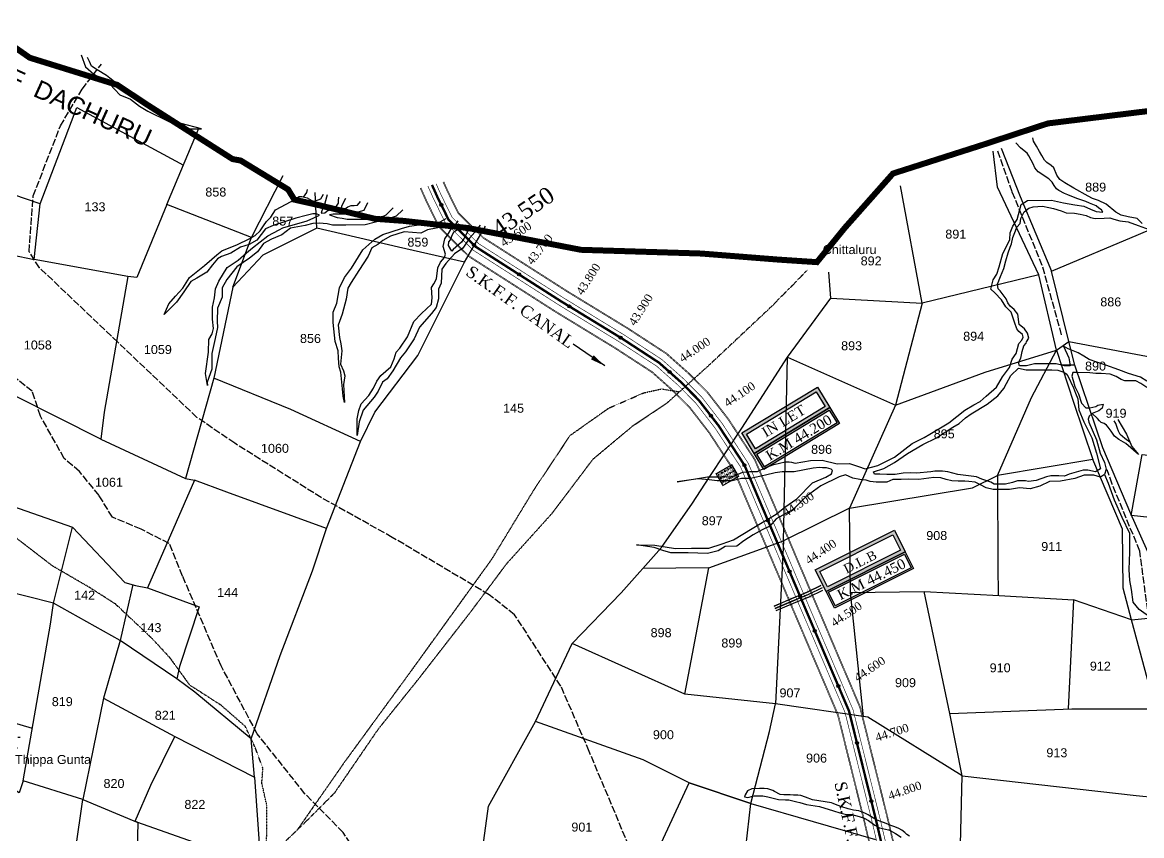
# Model space of a CAD drawing. Header units: inches. Extents: x 339104 to 349025, y 1581789 to 1595836.
# Drawn here: x 343169 to 345036, y 1592672 to 1594029 of the extents above; entities that cross this region are included whole.
import ezdxf

# ---------------------------------------------------------------- set-up
doc = ezdxf.new("R2010")
doc.units = ezdxf.units.IN
doc.header["$MEASUREMENT"] = 0
doc.header["$PDMODE"] = 32
doc.header["$PDSIZE"] = 5
for name, pattern in [('ACAD_ISO02W100', [15, 12, -3]), ('ACAD_ISO03W100', [30, 12, -18]), ('ACAD_ISO07W100', [3, 0, -3]), ('BORDER', [1.75, 0.5, -0.25, 0.5, -0.25, 0, -0.25])]:
    doc.linetypes.add(name, pattern=pattern)
for name, color, linetype in [('bed with', 5, 'Continuous'), ('BLOCK', 7, 'Continuous'), ('C LINE COO', 6, 'Continuous'), ('cahnige', 7, 'Continuous'), ('CARTTRACK', 30, 'ACAD_ISO02W100'), ('laying', 4, 'Continuous'), ('lining', 4, 'Continuous'), ('NALA', 4, 'Continuous'), ('SLB', 11, 'Continuous'), ('SURVEY_BND', 7, 'Continuous'), ('SURVEY_NO', 7, 'Continuous'), ('top of bund', 1, 'Continuous'), ('WATER_BODY', 4, 'Continuous'), ('ZSTU', 7, 'Continuous'), ('ZTEXT', 7, 'Continuous')]:
    doc.layers.add(name, color=color, linetype=linetype)
for name, color, linetype, lineweight in [('FOOTPATH', 150, 'ACAD_ISO07W100', 30), ('ROAD', 1, 'Continuous', 25), ('VILL_BOUNDARY', 6, 'BORDER', 30)]:
    doc.layers.add(name, color=color, linetype=linetype, lineweight=lineweight)
doc.styles.add('5mm', font='times.ttf', dxfattribs={"height": 3})
doc.styles.get("Standard").update_dxf_attribs({"font": 'arial.ttf'})
doc.dimstyles.get("Standard").update_dxf_attribs({"dimtxt": 0.18, "dimasz": 0.18, "dimexe": 0.18, "dimexo": 0.0625, "dimgap": 0.09, "dimtad": 0, "dimtih": 1, "dimtoh": 1, "dimdec": 4, "dimzin": 0, "dimdsep": 46, "dimtxsty": 'Standard', "dimcen": 0.09, "dimadec": 0, "dimazin": 0, "dimtfac": 1, "dimtdec": 4, "dimtofl": 0, "dimtmove": 0, "dimatfit": 3, "dimfxl": 0, "dimtolj": 1, "dimtzin": 0, "dimarcsym": 0})

# ---------------------------------------------------------------- blocks, each defined once
blk = doc.blocks.new('IN')
at = {"layer": 'ZSTU'}
for points in [[(319839.5, 1602417.4), (319839.6, 1602417.3), (319839.5, 1602417.1), (319839.3, 1602417.3)], [(319846.6, 1602417.4), (319846.8, 1602417.3), (319846.6, 1602417.1), (319846.4, 1602417.3)], [(319853.9, 1602417.4), (319854.1, 1602417.3), (319853.9, 1602417.1), (319853.7, 1602417.3)], [(319839.5, 1602411.6), (319839.6, 1602411.5), (319839.5, 1602411.3), (319839.3, 1602411.5)], [(319839.5, 1602405.5), (319839.6, 1602405.4), (319839.5, 1602405.2), (319839.3, 1602405.4)], [(319839.5, 1602399.3), (319839.6, 1602399.1), (319839.5, 1602398.9), (319839.3, 1602399.1)], [(319846.6, 1602411.6), (319846.8, 1602411.5), (319846.6, 1602411.3), (319846.4, 1602411.5)], [(319846.6, 1602405.5), (319846.8, 1602405.4), (319846.6, 1602405.2), (319846.4, 1602405.4)], [(319846.6, 1602399.3), (319846.8, 1602399.1), (319846.6, 1602398.9), (319846.4, 1602399.1)], [(319853.9, 1602411.6), (319854.1, 1602411.5), (319853.9, 1602411.3), (319853.7, 1602411.5)], [(319853.9, 1602405.5), (319854.1, 1602405.4), (319853.9, 1602405.2), (319853.7, 1602405.4)], [(319853.9, 1602399.3), (319854.1, 1602399.1), (319853.9, 1602398.9), (319853.7, 1602399.1)], [(319839.5, 1602393.2), (319839.6, 1602393), (319839.5, 1602392.8), (319839.3, 1602393)], [(319846.6, 1602393.2), (319846.8, 1602393), (319846.6, 1602392.8), (319846.4, 1602393)], [(319853.9, 1602393.2), (319854.1, 1602393), (319853.9, 1602392.8), (319853.7, 1602393)]]:
    blk.add_hatch(color=4, dxfattribs=at).paths.add_polyline_path(points)
at = {"layer": 'ZSTU', "color": 9, "const_width": 2}
blk.add_lwpolyline([(319836.1, 1602418.7), (319858.6, 1602418.7), (319858.6, 1602388.4), (319836.1, 1602388.4)], close=True, dxfattribs=at)
at = {"layer": 'ZSTU', "color": 4, "const_width": 0.5}
for points in [[(319839.5, 1602417.1), (319838.5, 1602416.1)], [(319839.5, 1602417.1), (319840.5, 1602416.1)], [(319839.5, 1602414.2), (319839.5, 1602416.7)], [(319846.6, 1602417.1), (319845.6, 1602416.1)], [(319846.6, 1602417.1), (319847.7, 1602416.1)], [(319846.6, 1602414.2), (319846.6, 1602416.7)], [(319853.9, 1602417.1), (319852.9, 1602416.1)], [(319853.9, 1602417.1), (319855, 1602416.1)], [(319853.9, 1602414.2), (319853.9, 1602416.7)], [(319839.5, 1602411.3), (319838.5, 1602410.3)], [(319839.5, 1602405.2), (319838.5, 1602404.2)], [(319839.5, 1602398.9), (319838.5, 1602397.9)], [(319839.5, 1602411.3), (319840.5, 1602410.3)], [(319839.5, 1602408.4), (319839.5, 1602410.9)], [(319839.5, 1602405.2), (319840.5, 1602404.2)], [(319839.5, 1602402.3), (319839.5, 1602404.9)], [(319839.5, 1602398.9), (319840.5, 1602397.9)], [(319839.5, 1602396.1), (319839.5, 1602398.6)], [(319846.6, 1602411.3), (319845.6, 1602410.3)], [(319846.6, 1602405.2), (319845.6, 1602404.2)], [(319846.6, 1602398.9), (319845.6, 1602397.9)], [(319846.6, 1602411.3), (319847.7, 1602410.3)], [(319846.6, 1602405.2), (319847.7, 1602404.2)], [(319846.6, 1602398.9), (319847.7, 1602397.9)], [(319846.6, 1602408.4), (319846.6, 1602410.9)], [(319846.6, 1602402.3), (319846.6, 1602404.9)], [(319846.6, 1602396.1), (319846.6, 1602398.6)], [(319853.9, 1602411.3), (319852.9, 1602410.3)], [(319853.9, 1602405.2), (319852.9, 1602404.2)], [(319853.9, 1602398.9), (319852.9, 1602397.9)], [(319853.9, 1602411.3), (319855, 1602410.3)], [(319853.9, 1602408.4), (319853.9, 1602410.9)], [(319853.9, 1602405.2), (319855, 1602404.2)], [(319853.9, 1602402.3), (319853.9, 1602404.9)], [(319853.9, 1602398.9), (319855, 1602397.9)], [(319853.9, 1602396.1), (319853.9, 1602398.6)], [(319839.5, 1602392.8), (319838.5, 1602391.9)], [(319839.5, 1602392.8), (319840.5, 1602391.8)], [(319839.5, 1602390), (319839.5, 1602392.5)], [(319846.6, 1602392.8), (319845.6, 1602391.9)], [(319846.6, 1602392.8), (319847.7, 1602391.8)], [(319846.6, 1602390), (319846.6, 1602392.5)], [(319853.9, 1602392.8), (319852.9, 1602391.9)], [(319853.9, 1602392.8), (319855, 1602391.8)], [(319853.9, 1602390), (319853.9, 1602392.5)]]:
    blk.add_lwpolyline(points, dxfattribs=at)
at = {"layer": 'ZSTU', "color": 4}
for points in [[(319838.2, 1602415.2), (319838.2, 1602415.8)], [(319839.5, 1602417.4), (319839.6, 1602417.3), (319839.5, 1602417.1), (319839.3, 1602417.3), (319839.5, 1602417.4)], [(319840, 1602415.2), (319840, 1602415.8)], [(319840.7, 1602415.3), (319840.7, 1602415.9)], [(319845.4, 1602415.2), (319845.4, 1602415.8)], [(319845.8, 1602415.2), (319845.8, 1602415.7)], [(319846.6, 1602417.4), (319846.8, 1602417.3), (319846.6, 1602417.1), (319846.4, 1602417.3), (319846.6, 1602417.4)], [(319847.1, 1602415.2), (319847.1, 1602415.8)], [(319847.8, 1602415.3), (319847.8, 1602415.9)], [(319852.6, 1602415.2), (319852.6, 1602415.8)], [(319853.1, 1602415.2), (319853.1, 1602415.7)], [(319853.9, 1602417.4), (319854.1, 1602417.3), (319853.9, 1602417.1), (319853.7, 1602417.3), (319853.9, 1602417.4)], [(319854.4, 1602415.2), (319854.4, 1602415.8)], [(319855.1, 1602415.3), (319855.1, 1602415.9)], [(319838.2, 1602409.4), (319838.2, 1602410)], [(319838.2, 1602403.3), (319838.2, 1602403.9)], [(319838.2, 1602397), (319838.2, 1602397.6)], [(319838.5, 1602414.2), (319838.5, 1602414.8)], [(319838.5, 1602408.4), (319838.5, 1602409)], [(319838.5, 1602402.3), (319838.5, 1602402.9)], [(319838.5, 1602396.1), (319838.5, 1602396.7)], [(319838.7, 1602409.4), (319838.7, 1602410)], [(319838.7, 1602403.3), (319838.7, 1602403.9)], [(319838.7, 1602397), (319838.7, 1602397.6)], [(319839.5, 1602411.6), (319839.6, 1602411.5), (319839.5, 1602411.3), (319839.3, 1602411.5), (319839.5, 1602411.6)], [(319839.5, 1602405.5), (319839.6, 1602405.4), (319839.5, 1602405.2), (319839.3, 1602405.4), (319839.5, 1602405.5)], [(319839.5, 1602399.3), (319839.6, 1602399.1), (319839.5, 1602398.9), (319839.3, 1602399.1), (319839.5, 1602399.3)], [(319840, 1602409.4), (319840, 1602410)], [(319840, 1602403.3), (319840, 1602403.9)], [(319840, 1602397), (319840, 1602397.6)], [(319840.4, 1602414.3), (319840.4, 1602414.9)], [(319840.4, 1602408.5), (319840.4, 1602409.1)], [(319840.4, 1602402.4), (319840.4, 1602403)], [(319840.4, 1602396.2), (319840.4, 1602396.7)], [(319840.7, 1602409.5), (319840.7, 1602410.1)], [(319840.7, 1602403.4), (319840.7, 1602404)], [(319840.7, 1602397.1), (319840.7, 1602397.7)], [(319845.4, 1602409.4), (319845.4, 1602410)], [(319845.4, 1602403.3), (319845.4, 1602403.9)], [(319845.4, 1602397), (319845.4, 1602397.6)], [(319845.6, 1602414.2), (319845.6, 1602414.8)], [(319845.6, 1602408.4), (319845.6, 1602409)], [(319845.6, 1602402.3), (319845.6, 1602402.9)], [(319845.6, 1602396.1), (319845.6, 1602396.7)], [(319845.8, 1602409.4), (319845.8, 1602410)], [(319845.8, 1602403.3), (319845.8, 1602403.9)], [(319845.8, 1602397), (319845.8, 1602397.6)], [(319846.6, 1602411.6), (319846.8, 1602411.5), (319846.6, 1602411.3), (319846.4, 1602411.5), (319846.6, 1602411.6)], [(319846.6, 1602405.5), (319846.8, 1602405.4), (319846.6, 1602405.2), (319846.4, 1602405.4), (319846.6, 1602405.5)], [(319846.6, 1602399.3), (319846.8, 1602399.1), (319846.6, 1602398.9), (319846.4, 1602399.1), (319846.6, 1602399.3)], [(319847.1, 1602409.4), (319847.1, 1602410)], [(319847.1, 1602403.3), (319847.1, 1602403.9)], [(319847.1, 1602397), (319847.1, 1602397.6)], [(319847.5, 1602414.3), (319847.5, 1602414.9)], [(319847.5, 1602408.5), (319847.5, 1602409.1)], [(319847.5, 1602402.4), (319847.5, 1602403)], [(319847.5, 1602396.2), (319847.5, 1602396.7)], [(319847.8, 1602409.5), (319847.8, 1602410.1)], [(319847.8, 1602403.4), (319847.8, 1602404)], [(319847.8, 1602397.1), (319847.8, 1602397.7)], [(319852.6, 1602409.4), (319852.6, 1602410)], [(319852.6, 1602403.3), (319852.6, 1602403.9)], [(319852.6, 1602397), (319852.6, 1602397.6)], [(319852.9, 1602414.2), (319852.9, 1602414.8)], [(319852.9, 1602408.4), (319852.9, 1602409)], [(319852.9, 1602402.3), (319852.9, 1602402.9)], [(319852.9, 1602396.1), (319852.9, 1602396.7)], [(319853.1, 1602409.4), (319853.1, 1602410)], [(319853.1, 1602403.3), (319853.1, 1602403.9)], [(319853.1, 1602397), (319853.1, 1602397.6)], [(319853.9, 1602411.6), (319854.1, 1602411.5), (319853.9, 1602411.3), (319853.7, 1602411.5), (319853.9, 1602411.6)], [(319853.9, 1602405.5), (319854.1, 1602405.4), (319853.9, 1602405.2), (319853.7, 1602405.4), (319853.9, 1602405.5)], [(319853.9, 1602399.3), (319854.1, 1602399.1), (319853.9, 1602398.9), (319853.7, 1602399.1), (319853.9, 1602399.3)], [(319854.4, 1602409.4), (319854.4, 1602410)], [(319854.4, 1602403.3), (319854.4, 1602403.9)], [(319854.4, 1602397), (319854.4, 1602397.6)], [(319854.8, 1602414.3), (319854.8, 1602414.9)], [(319854.8, 1602408.5), (319854.8, 1602409.1)], [(319854.8, 1602402.4), (319854.8, 1602403)], [(319854.8, 1602396.2), (319854.8, 1602396.7)], [(319855.1, 1602409.5), (319855.1, 1602410.1)], [(319855.1, 1602403.4), (319855.1, 1602404)], [(319855.1, 1602397.1), (319855.1, 1602397.7)], [(319838.2, 1602391), (319838.2, 1602391.6)], [(319838.5, 1602390), (319838.5, 1602390.6)], [(319838.7, 1602390.9), (319838.7, 1602391.5)], [(319839.5, 1602393.2), (319839.6, 1602393), (319839.5, 1602392.8), (319839.3, 1602393), (319839.5, 1602393.2)], [(319840, 1602391), (319840, 1602391.6)], [(319840.4, 1602390.1), (319840.4, 1602390.7)], [(319840.7, 1602391.1), (319840.7, 1602391.7)], [(319845.4, 1602391), (319845.4, 1602391.6)], [(319845.6, 1602390), (319845.6, 1602390.6)], [(319845.8, 1602390.9), (319845.8, 1602391.5)], [(319846.6, 1602393.2), (319846.8, 1602393), (319846.6, 1602392.8), (319846.4, 1602393), (319846.6, 1602393.2)], [(319847.1, 1602391), (319847.1, 1602391.6)], [(319847.5, 1602390.1), (319847.5, 1602390.7)], [(319847.8, 1602391.1), (319847.8, 1602391.7)], [(319852.6, 1602391), (319852.6, 1602391.6)], [(319852.9, 1602390), (319852.9, 1602390.6)], [(319853.1, 1602390.9), (319853.1, 1602391.5)], [(319853.9, 1602393.2), (319854.1, 1602393), (319853.9, 1602392.8), (319853.7, 1602393), (319853.9, 1602393.2)], [(319854.4, 1602391), (319854.4, 1602391.6)], [(319854.8, 1602390.1), (319854.8, 1602390.7)], [(319855.1, 1602391.1), (319855.1, 1602391.7)]]:
    blk.add_lwpolyline(points, dxfattribs=at)
at = {"layer": 'ZSTU', "color": 8, "const_width": 0.5}
for points in [[(319836.1, 1602413.3), (319858.6, 1602413.3)], [(319836.1, 1602412), (319858.6, 1602412)], [(319836.1, 1602407.2), (319858.6, 1602407.2)], [(319836.1, 1602406.1), (319858.6, 1602406.1)], [(319836.1, 1602400.9), (319858.6, 1602400.9)], [(319836.1, 1602399.9), (319858.6, 1602399.9)], [(319836.1, 1602395), (319858.6, 1602395)], [(319836.1, 1602393.8), (319858.6, 1602393.8)]]:
    blk.add_lwpolyline(points, dxfattribs=at)
blk = doc.blocks.new('FGDFGDFG6YURT')
at = {"layer": 'ROAD', "color": 1, "linetype": 'Continuous', "lineweight": 25}
for points in [[(386103.5, 1482907.4, 0), (386134.5, 1482913, 0), (386162.3, 1482917.4, 0), (386187, 1482923.1, 0)], [(386104.2, 1482903.5, 0), (386135.2, 1482909.2, 0), (386163.1, 1482913.6, 0), (386187.9, 1482919.3, 0)], [(386104.3, 1482907.7, 0), (386135.3, 1482913.3, 0), (386163.2, 1482917.7, 0), (386188, 1482923.4, 0)]]:
    blk.add_polyline3d(points, dxfattribs=at)
at = {"layer": 'SLB'}
for points, const_width in [([(386134.6, 1482913.4), (386134.2, 1482913.4), (386130.6, 1482916.6)], 0.3), ([(386134.8, 1482908.7), (386134.5, 1482908.7), (386131.9, 1482904.6)], 0.3), ([(386134.6, 1482913.4), (386148.2, 1482915.4), (386161.8, 1482917.9)], 0.5), ([(386161.9, 1482914.1), (386148.3, 1482911.6), (386134.8, 1482908.7)], 0.5), ([(386162, 1482918.2), (386148.4, 1482915.7), (386134.9, 1482912.9)], 0.5), ([(386161.8, 1482917.9), (386162.2, 1482917.9), (386164.8, 1482922)], 0.3), ([(386161.9, 1482914.1), (386162.2, 1482914), (386165.9, 1482910.9)], 0.3)]:
    blk.add_lwpolyline(points, dxfattribs=dict(at, const_width=const_width))
blk = doc.blocks.new('KKKK')
at = {"layer": 'cahnige', "color": 1, "style": '5mm'}
blk.add_text('S.K.F.F. CANAL', height=20, rotation=19.1758, dxfattribs=at).set_placement((317677.4, 1602113.8))
at = {"layer": 'ZSTU', "color": 1}
blk.add_leader([(317936.6, 1602216.4), (317876.5, 1602194.2)], dimstyle='Standard', override={"dimasz": 25, "dimgap": 0.09, "dimtad": 0}, dxfattribs=at)

msp = doc.modelspace()

# ---------------------------------------------------------------- hatches: boundary and pattern name
at = {"layer": 'C LINE COO'}
h = msp.add_hatch(color=135, dxfattribs=at)
h.set_gradient(color1=(141, 177, 78), color2=(107, 135, 59), one_color=1, tint=0.38)
h.paths.add_polyline_path([(344376.9, 1593342.3), (344493.3, 1593412.9), (344508.2, 1593388.3), (344391.8, 1593317.7)], flags=16)
h.paths.add_polyline_path([(344369, 1593344.2), (344495.2, 1593420.7), (344516.1, 1593386.3), (344389.9, 1593309.8)])
h = msp.add_hatch(color=200, dxfattribs=at)
h.paths.add_polyline_path([(344394, 1593308.8), (344515.1, 1593382.2), (344528.1, 1593360.7), (344407.1, 1593287.3)], flags=16)
h.paths.add_polyline_path([(344389.9, 1593309.8), (344516.1, 1593386.3), (344532.3, 1593359.6), (344406, 1593283.1)])
h = msp.add_hatch(color=135, dxfattribs=at)
h.set_gradient(color1=(141, 177, 78), color2=(107, 135, 59), one_color=1, tint=0.38)
h.paths.add_polyline_path([(344499.4, 1593113.1), (344621.2, 1593174), (344634, 1593148.3), (344512.3, 1593087.3)], flags=16)
h.paths.add_polyline_path([(344491.7, 1593115.6), (344623.7, 1593181.7), (344641.7, 1593145.7), (344509.7, 1593079.7)])
h = msp.add_hatch(color=200, dxfattribs=at)
h.paths.add_polyline_path([(344513.8, 1593078.3), (344640.4, 1593141.6), (344651.6, 1593119.1), (344525, 1593055.8)], flags=16)
h.paths.add_polyline_path([(344509.7, 1593079.7), (344641.7, 1593145.7), (344655.7, 1593117.8), (344523.7, 1593051.8)])
at = {"layer": 'WATER_BODY'}
h = msp.add_hatch(dxfattribs=at)
h.set_pattern_fill('DASH', color=256, scale=141.328361, angle=-0.1777, style=0)
h.set_pattern_definition([(359.82225, (338569.871, 1581897.787), (17.720766, 17.611155), [17.666045, -17.666045])])
h.paths.add_polyline_path([(343134.4, 1592793.1), (343145.5, 1592795.7), (343155.7, 1592810.2), (343165.7, 1592826.6), (343166.8, 1592831.7), (343165, 1592837.1), (343161.2, 1592845.1), (343154, 1592851.6), (343143.3, 1592858.1), (343131.2, 1592858.4), (343119.8, 1592855.5), (343106.4, 1592849.3), (343102.9, 1592840.2), (343099.3, 1592821.4), (343103.3, 1592809.3), (343103.3, 1592803.4), (343109.7, 1592798.8), (343119.7, 1592795.6)])
h.paths.add_polyline_path([(343145.2, 1592770.5), (343467.2, 1592769.5), (343467.4, 1592838.1), (343145.4, 1592839.1)], flags=9)
h.paths.add_polyline_path([(343069.6, 1592809.7), (343170, 1592809.3), (343170.1, 1592863.5), (343069.8, 1592863.8)], flags=9)

# ---------------------------------------------------------------- linework, layer by layer
at = {"layer": 'bed with', "const_width": 1}
for points in [[(344660.7, 1592411.9), (344648.7, 1592430.3), (344585.6, 1592699), (344541.4, 1592877.5), (344459.5, 1593069.5), (344367.3, 1593286.9), (344324.7, 1593351.9), (344292.2, 1593394), (344262.5, 1593424), (344227.1, 1593455.5), (344164.8, 1593496), (344063.6, 1593557.8), (343920.9, 1593649.1), (343874.2, 1593695.5), (343854.7, 1593735.2), (343845.4, 1593756.1)], [(344673.1, 1592418.7), (344661.9, 1592435.9), (344599.3, 1592702.3), (344554.8, 1592881.9), (344472.5, 1593075), (344379.8, 1593293.6), (344336.2, 1593360.1), (344302.8, 1593403.3), (344272.2, 1593434.2), (344235.6, 1593466.7), (344172.4, 1593507.9), (344071.1, 1593569.8), (343929.8, 1593660.1), (343885.8, 1593703.9), (343867.5, 1593741.2), (343859.2, 1593759.7)]]:
    msp.add_lwpolyline(points, dxfattribs=at)
at = {"layer": 'BLOCK', "color": 4}
for p in [(343922.4, 1593657.5), (343997.2, 1593608.7), (344081.6, 1593555.1), (344167, 1593503), (344248.8, 1593445.5), (344317.5, 1593372.8), (344412.7, 1593198), (344448.7, 1593113), (344490.9, 1593013.9), (344530.1, 1592921.9), (344561.2, 1592826.9), (344585.2, 1592729.8)]:
    msp.add_point(p, dxfattribs=at)
at = {"layer": 'C LINE COO', "const_width": 4}
msp.add_lwpolyline([(344667.9, 1592413.8), (344655.3, 1592433.1), (344592.4, 1592700.6), (344548.1, 1592879.7), (344466, 1593072.3), (344373.6, 1593290.2), (344330.5, 1593356), (344297.5, 1593398.6), (344267.3, 1593429.1), (344231.3, 1593461.1), (344168.6, 1593502), (344067.4, 1593563.8), (343925.4, 1593654.6), (343880, 1593699.7), (343861.1, 1593738.2), (343852.3, 1593757.9)], dxfattribs=at)
at = {"layer": 'C LINE COO', "color": 105}
for points in [[(344369, 1593344.2), (344495.2, 1593420.7), (344516.1, 1593386.3), (344389.9, 1593309.8)], [(344376.9, 1593342.3), (344493.3, 1593412.9), (344508.2, 1593388.3), (344391.8, 1593317.7)], [(344491.7, 1593115.6), (344623.7, 1593181.7), (344641.7, 1593145.7), (344509.7, 1593079.7)], [(344499.4, 1593113.1), (344621.2, 1593174), (344634, 1593148.3), (344512.3, 1593087.3)]]:
    msp.add_lwpolyline(points, close=True, dxfattribs=at)
at = {"layer": 'C LINE COO'}
for p in [(343867.9, 1593724.4), (344373.6, 1593290.2), (344466.3, 1593071.6)]:
    msp.add_point(p, dxfattribs=at)
at = {"layer": 'CARTTRACK'}
for points in [[(344180.8, 1592654.9), (344114.7, 1592812.5), (344067.3, 1592921.7), (343990.2, 1593040.8), (343947.6, 1593074.2), (343786.1, 1593169.9), (343667.7, 1593236.1), (343523.2, 1593326.8), (343460.3, 1593370), (343328.3, 1593495.4), (343197.6, 1593619.7), (343180.3, 1593646.5), (343187.1, 1593739.7), (343232.4, 1593856.3), (343268.7, 1593917.6), (343301, 1593959.4)], [(344902.6, 1593507.7), (344870.3, 1593623.5), (344820.1, 1593746.3), (344795.4, 1593816.7)], [(344417.5, 1591694.9), (344366.1, 1591784.9), (344304.1, 1591880.8), (344217.9, 1591999.4), (344131.2, 1592117.3), (344059.3, 1592204.6), (343957.4, 1592326.1), (343874, 1592437.2), (343821.9, 1592514.5), (343758.9, 1592597.1), (343704, 1592677.5), (343640.3, 1592742.2), (343560.8, 1592842), (343500.4, 1592955.5), (343436.4, 1593105), (343414.1, 1593159.7), (343366.9, 1593183.5), (343319.1, 1593203.4), (343296.9, 1593239.9), (343264.4, 1593279.5), (343238.9, 1593301.3), (343199.3, 1593372), (343185.4, 1593413.6), (343154.8, 1593437.9)], [(345352.2, 1591971), (345292.7, 1591992), (345248.7, 1592009.8), (345205.5, 1592047.4), (345172.2, 1592120.4), (345155.4, 1592237.1), (345170.4, 1592383), (345180.4, 1592442), (345175.9, 1592463.7), (345160.6, 1592494.8), (345120.4, 1592575.8), (345109.1, 1592647.9), (345096.6, 1592758.2), (345072.4, 1592886.6), (345056.3, 1592973.8), (345038.3, 1593107.1), (345033.1, 1593146.6), (344987.1, 1593258.8), (344978.7, 1593282.7)]]:
    msp.add_lwpolyline(points, dxfattribs=at)
at = {"layer": 'FOOTPATH', "ltscale": 0.0001}
for points in [[(343573.6, 1592630.8), (343628.1, 1592682.1), (343689.8, 1592743.3), (343763.4, 1592850.8), (343827.7, 1592930.8), (343914.2, 1593042), (343978, 1593127.2), (344052.8, 1593210.1), (344121.1, 1593300.5), (344186.8, 1593355.5), (344244.6, 1593394.2), (344316, 1593458.6), (344419.4, 1593555.7), (344478.8, 1593616)], [(343628.1, 1592682.1), (343706.5, 1592794.8), (343820.8, 1592951.3), (343951.8, 1593132.9), (344022.1, 1593248.6), (344082.9, 1593340.1), (344147.4, 1593385.7), (344206.2, 1593411.2), (344235.6, 1593417.6), (344265.1, 1593412.7)], [(343573.6, 1592630.8), (343576.8, 1592673.8), (343576.9, 1592722), (343568.4, 1592760.1), (343570.4, 1592784.3), (343557.8, 1592818.3), (343541, 1592854.2), (343501.1, 1592889.3), (343448.5, 1592923.1), (343415.3, 1592968.8), (343385.5, 1593001), (343324.5, 1593058.5), (343280.9, 1593086.3), (343218.9, 1593122.4), (343155.3, 1593171.4)]]:
    msp.add_lwpolyline(points, dxfattribs=at)
at = {"layer": 'lining', "const_width": 1}
for points in [[(344650.4, 1592406.3), (344637.8, 1592425.6), (344574.2, 1592696.2), (344530.3, 1592873.7), (344448.8, 1593064.9), (344357, 1593281.4), (344315.2, 1593345.1), (344283.3, 1593386.3), (344254.4, 1593415.5), (344219.9, 1593446.2), (344158.6, 1593486.1), (344057.4, 1593547.9), (343913.6, 1593639.9), (343864.6, 1593688.6), (343844.1, 1593730.2), (343833.9, 1593753.1)], [(344683.4, 1592424.3), (344672.8, 1592440.6), (344610.7, 1592705), (344565.9, 1592885.7), (344483.3, 1593079.6), (344390.2, 1593299.1), (344345.7, 1593366.9), (344311.6, 1593411), (344280.2, 1593442.7), (344242.7, 1593476), (344178.6, 1593517.8), (344077.3, 1593579.7), (343937.1, 1593669.3), (343895.4, 1593710.8), (343878.1, 1593746.1), (343870.7, 1593762.7)]]:
    msp.add_lwpolyline(points, dxfattribs=at)
at = {"layer": 'NALA'}
for points in [[(343266.9, 1593974.7), (343274.1, 1593954.9), (343288.1, 1593942.7), (343302.1, 1593934.6), (343314.7, 1593925.7), (343331.7, 1593908.4), (343349.2, 1593901.2), (343364.3, 1593889.5), (343378.1, 1593881.1), (343411.2, 1593864.6), (343426.5, 1593857.2), (343445.9, 1593851.3), (343467.7, 1593851.5), (343433.8, 1593860.3), (343413.7, 1593871.2), (343399.2, 1593877), (343388.2, 1593883.9), (343373.3, 1593896.4), (343357.5, 1593906.3), (343343.2, 1593911.5), (343334.4, 1593916.8), (343330, 1593921.8), (343322.7, 1593929.6), (343314.8, 1593936), (343309.2, 1593940.5), (343293.5, 1593949.7), (343284.2, 1593955.8), (343281, 1593963.6), (343277.7, 1593970.2)], [(345045, 1593419.8), (345035, 1593426.7), (345026.2, 1593430.8), (345017.5, 1593430.8), (345008.3, 1593430.8), (345002, 1593433.2), (344993.5, 1593438.4), (344983.4, 1593442), (344968.5, 1593443), (344959.5, 1593443.5), (344949.9, 1593444.2), (344929.1, 1593444.7), (344921.3, 1593445), (344919.4, 1593438.6), (344922, 1593431.8), (344924.8, 1593421.7), (344930.7, 1593409.6), (344935.8, 1593394), (344943.1, 1593386), (344949.7, 1593386.2), (344959.6, 1593388), (344963.2, 1593390.4), (344971.7, 1593392), (344970.2, 1593385.6), (344964.5, 1593381.2), (344953.7, 1593376.7), (344948.3, 1593372.3), (344946.8, 1593366.9), (344948, 1593362.2), (344960.6, 1593332.7), (344966.9, 1593310.1), (344974.2, 1593294.5), (344976.8, 1593283.5), (344974.1, 1593274.8), (344967.3, 1593270.1), (344956.2, 1593273.4), (344940.1, 1593273.6), (344924.5, 1593268.2), (344900.7, 1593263.4), (344882.5, 1593262.9), (344866, 1593255.2), (344850.2, 1593250.8), (344832.6, 1593252.7), (344815.4, 1593249.5), (344788.3, 1593249.6), (344776.5, 1593252.4), (344767.3, 1593257.6), (344758.4, 1593261.7), (344747.6, 1593263.3), (344741.2, 1593263.4), (344729.9, 1593263.4), (344719.5, 1593263.9), (344710.1, 1593266.5), (344700.9, 1593269.1), (344689.6, 1593269.6), (344664.6, 1593266.2), (344647.2, 1593266.7), (344634.9, 1593266.5), (344621, 1593266.6), (344610.9, 1593261.9), (344593.2, 1593261.9), (344583.5, 1593263.1), (344576.4, 1593265.5), (344566.1, 1593266.3), (344554.5, 1593268.9), (344542, 1593274.1), (344531.7, 1593270.8), (344501.1, 1593256.1), (344476.6, 1593237.8), (344454.6, 1593216.6), (344426.4, 1593200.6), (344415.7, 1593188.6), (344403.2, 1593182.3), (344387.8, 1593174.1), (344372.7, 1593164.2), (344360.9, 1593155.1), (344341.5, 1593154.6), (344329.5, 1593147.6), (344312, 1593142.7), (344279.9, 1593144.2), (344250.9, 1593144.3), (344237.2, 1593147.9), (344223.1, 1593153.1), (344193.6, 1593157.2), (344224, 1593156.9), (344258.7, 1593151.1), (344285.1, 1593152), (344313.9, 1593152.1), (344336.5, 1593159.1), (344355.2, 1593165.9), (344386.2, 1593184.5), (344426.6, 1593208.6), (344440.8, 1593220.1), (344460.7, 1593234.4), (344487, 1593261.1), (344509.4, 1593270.5), (344518.9, 1593275.9), (344520.3, 1593281.3), (344518.2, 1593283.6), (344510.2, 1593286), (344503.6, 1593286), (344498.6, 1593286.3), (344488, 1593285.4), (344456.4, 1593279.3), (344444.6, 1593279.4), (344436.4, 1593279.4), (344424.6, 1593277.6), (344408.5, 1593273.4), (344383.4, 1593268.3), (344368.7, 1593268.3), (344352.9, 1593264.3), (344341.4, 1593264.4), (344328.2, 1593264.4), (344314.5, 1593265.6), (344296.1, 1593267.4), (344261.2, 1593262.7), (344311.7, 1593270.8), (344334.1, 1593270.8), (344354.1, 1593271.2), (344370.7, 1593278.4), (344382.7, 1593279.8), (344395.2, 1593280), (344410.1, 1593286.8), (344422.3, 1593291.5), (344441.7, 1593296.1), (344448.1, 1593295.6), (344451.8, 1593295.4), (344458.2, 1593293.7), (344483.6, 1593298.2), (344503.4, 1593298.8), (344528.1, 1593292.8), (344548.9, 1593293.2), (344564, 1593288.2), (344575, 1593284.2), (344596.1, 1593289.8), (344623.9, 1593303.9), (344653.2, 1593326.4), (344673.1, 1593336.2), (344682.5, 1593342.3), (344714.3, 1593360.9), (344727.8, 1593371.5), (344741.3, 1593382.1), (344756.4, 1593390.7), (344767, 1593396.6), (344776.5, 1593405.7), (344793.8, 1593420.7), (344804.2, 1593437.6), (344815.4, 1593453.3), (344820.1, 1593467.2), (344827, 1593476.5), (344831.5, 1593493.4), (344836.5, 1593498.6), (344838.4, 1593504), (344837.3, 1593508.5), (344831.1, 1593513.4), (344828.1, 1593517.7), (344824.1, 1593528.8), (344818.3, 1593545.8), (344809.8, 1593554.7), (344802.3, 1593566), (344791, 1593578.1), (344784.7, 1593584.2), (344788.7, 1593599.5), (344794.4, 1593608.9), (344798.4, 1593621.4), (344804.7, 1593643.6), (344811.5, 1593656.5), (344816.1, 1593666.9), (344816.6, 1593678), (344821.1, 1593689), (344828.4, 1593700.4), (344835.4, 1593725.1), (344845.5, 1593731.7), (344885.8, 1593732.3), (344896, 1593730.4), (344905.6, 1593728), (344924.5, 1593724.9), (344939.6, 1593722.2), (344950.9, 1593717.2), (344960.5, 1593713.7), (344971.1, 1593712.2), (344969, 1593716.5), (344964.8, 1593719.3), (344960.1, 1593723.1), (344949, 1593727.6), (344943.1, 1593730.2), (344929.5, 1593734.7), (344922.2, 1593737.4), (344913, 1593741.1), (344907.6, 1593743.5), (344897.9, 1593748.7), (344894.2, 1593751.6), (344890.2, 1593757), (344886.6, 1593762.4), (344881.2, 1593767.9), (344863.3, 1593779.6), (344858.2, 1593786.5), (344854.9, 1593793.3), (344851.9, 1593799.2), (344848.1, 1593806.5), (344845.1, 1593810.8), (344840.3, 1593814.5), (344834, 1593819.5), (344826.3, 1593828.2)], [(345036.9, 1593693.3), (345028.4, 1593702.1), (345013.6, 1593704.9), (345002.1, 1593707.6), (344993, 1593712.5), (344976.7, 1593725.8), (344964.1, 1593731.9), (344954.1, 1593735.3), (344947.1, 1593739.2), (344922.9, 1593752.2), (344908.1, 1593761.6), (344899.9, 1593766.8), (344894.8, 1593774), (344889.4, 1593786.5), (344884.9, 1593790.1), (344877.9, 1593795.3), (344874, 1593798.9), (344869.8, 1593806.8), (344865.9, 1593813.7), (344860.8, 1593822.8), (344855.9, 1593831), (344854.5, 1593836.7)], [(343803.6, 1593716.4), (343792.7, 1593705.9), (343775.3, 1593700.3), (343741, 1593691.1), (343708.6, 1593690.9), (343686.5, 1593691), (343677.6, 1593693.1), (343664, 1593694), (343653.8, 1593693.7), (343640.7, 1593690.3), (343616.5, 1593685.8), (343602, 1593674.6), (343584.6, 1593667.2), (343571.2, 1593660), (343561, 1593646.1), (343547.9, 1593635.8), (343526.7, 1593621), (343510, 1593600), (343502.5, 1593586.1), (343502.4, 1593570.6), (343494.6, 1593552.5), (343494, 1593530.5), (343494.3, 1593520.1), (343490.7, 1593501.9), (343485, 1593476.4), (343484.9, 1593450.5), (343477.4, 1593428.9), (343477.6, 1593423), (343474.5, 1593443.3), (343479.4, 1593478.6), (343480.3, 1593499.7), (343485.4, 1593509.6), (343488.1, 1593518.1), (343486, 1593534), (343486.1, 1593553.8), (343489.6, 1593569.5), (343491.2, 1593584.5), (343496.6, 1593597.3), (343510.9, 1593620.1), (343529.1, 1593632.6), (343542.8, 1593644.3), (343553, 1593652.8), (343578.2, 1593672.9), (343597.5, 1593682.9), (343603.4, 1593686.1), (343643.9, 1593697.8), (343655.4, 1593702.9), (343664.8, 1593707.4), (343659.7, 1593709.5), (343653.8, 1593709.6), (343642.6, 1593706.9), (343625.4, 1593702.2), (343587.2, 1593690.3), (343574.6, 1593684.4), (343560, 1593665.6), (343547.6, 1593658.5), (343532.7, 1593654.2), (343516.8, 1593643.9), (343501.1, 1593638.3), (343494.6, 1593634.3), (343486.3, 1593624.5), (343476.9, 1593612.1), (343460, 1593602.3), (343450.3, 1593596.5), (343438.5, 1593579.4), (343426.2, 1593562.1), (343411.1, 1593547.4), (343405.5, 1593541.6), (343413.6, 1593559.7), (343424.3, 1593572.2), (343436.9, 1593585.8), (343448, 1593603.4), (343461.9, 1593614.6), (343472.9, 1593623.6), (343485.2, 1593634), (343493.5, 1593641.5), (343501.6, 1593647.9), (343527.6, 1593658.6), (343547.2, 1593667.7), (343557.3, 1593673.5), (343565.7, 1593681.2), (343571.3, 1593689.5), (343576.4, 1593697), (343583.4, 1593704.1), (343591.4, 1593716.1), (343617.2, 1593730), (343630.9, 1593738.3), (343635.4, 1593738.3), (343644.2, 1593736.4), (343652, 1593731.8), (343656.5, 1593730.7), (343666.7, 1593734.4), (343671.1, 1593742.6)], [(343638, 1593737.7), (343643.7, 1593745.2), (343644.4, 1593750.5)], [(343677.7, 1593741.3), (343673.6, 1593727.2), (343668.8, 1593714.9), (343667.7, 1593710.9), (343673.3, 1593711.4), (343677.1, 1593714.1), (343677.1, 1593714.1), (343684.3, 1593718.1), (343692.9, 1593722.3), (343696.1, 1593727.4), (343696.4, 1593731.1), (343696.8, 1593737.5)], [(343708, 1593735.3), (343701.7, 1593723.4), (343700.9, 1593719.6), (343708.1, 1593718.3), (343708.1, 1593718.3), (343711.9, 1593721.2), (343717.7, 1593723.3), (343722.3, 1593723.6), (343727.9, 1593724.1), (343732.9, 1593730.4)], [(343744.5, 1593728.1), (343738.6, 1593715.2), (343724.9, 1593711.5), (343720.6, 1593711), (343713.7, 1593709.7), (343709.4, 1593709.2), (343687.5, 1593709), (343681.6, 1593707.9), (343681.6, 1593707.9), (343693.9, 1593703.6), (343702.2, 1593702.5), (343711, 1593700.6), (343718.5, 1593700.6), (343730.8, 1593700.6), (343735.3, 1593700.5), (343748.2, 1593700.5), (343772.8, 1593706.3), (343776, 1593708.2), (343787.7, 1593719.6)], [(345045, 1593430.4), (345034.2, 1593437.1), (345014.3, 1593443.3), (344998, 1593449.6), (344976.5, 1593457.1), (344961.3, 1593462.2), (344948.4, 1593466.8), (344939.9, 1593472), (344930.4, 1593477.7), (344913.3, 1593484.4), (344905.5, 1593488.7), (344914.4, 1593469.2), (344917.1, 1593456.2), (344906.7, 1593456.2), (344893.7, 1593459.3), (344882.2, 1593459.4), (344871.1, 1593459.4), (344857.6, 1593459.4), (344844.2, 1593456), (344832.3, 1593456.1), (344830.8, 1593461.8), (344834.3, 1593468.7), (344836.6, 1593480.2), (344839.7, 1593489.4), (344843.2, 1593493.6), (344844.3, 1593496.2), (344847.8, 1593502.4), (344845.5, 1593510.4), (344840.6, 1593517.7), (344831.9, 1593524.8), (344829.3, 1593542.3), (344823.5, 1593550.2), (344816.9, 1593555.4), (344812.7, 1593561.4), (344810.3, 1593567.8), (344805.2, 1593574.7), (344800.3, 1593581.4), (344797, 1593584.7), (344795.8, 1593592.3), (344800.7, 1593605), (344806.2, 1593618.5), (344809.6, 1593631.1), (344813.3, 1593644.4), (344816.6, 1593653.8), (344819.1, 1593659.5), (344821.5, 1593670.1), (344825.8, 1593681), (344827.9, 1593687.3), (344833.4, 1593693.6), (344834.4, 1593701.9), (344840.4, 1593713.1), (344847.7, 1593719.1), (344855, 1593721.2), (344870.7, 1593722.7), (344881.3, 1593720.2), (344888.9, 1593718.4), (344901.6, 1593714.4), (344910, 1593711.3), (344923.9, 1593710.7), (344933.3, 1593708.9), (344943.3, 1593706.7), (344950.8, 1593703.7), (344958.7, 1593701.8), (344973.5, 1593702.4), (344982.9, 1593703), (344989.6, 1593700.8), (344999.5, 1593697.8), (345013.7, 1593696.2), (345030.4, 1593690.4), (345048.5, 1593683.7)], [(343891.1, 1593691.2), (343876.4, 1593688.8), (343859, 1593685.9), (343844.8, 1593682.8), (343833.7, 1593677.6), (343806, 1593679.8), (343783.3, 1593672.2), (343770.4, 1593665.3), (343761.7, 1593658.3), (343751.8, 1593653.1), (343745.7, 1593639.2), (343730.2, 1593615), (343717.4, 1593595), (343712, 1593585.8), (343708.9, 1593567), (343702.4, 1593542.4), (343695.9, 1593523.7), (343698, 1593503.5), (343700.5, 1593492.6), (343702.1, 1593480.9), (343699.9, 1593458.9), (343704.7, 1593447.5), (343706.9, 1593439.3), (343704.6, 1593425), (343706.6, 1593395), (343703.9, 1593405.5), (343702.8, 1593417.9), (343700.3, 1593445.3), (343697.6, 1593454.4), (343696.2, 1593468.8), (343695.8, 1593481), (343690.9, 1593496.6), (343687.6, 1593528.5), (343687.5, 1593545.8), (343693.8, 1593560.8), (343697.8, 1593585.9), (343706.6, 1593603.2), (343717.8, 1593619.1), (343737.1, 1593649.4), (343757.1, 1593667.1), (343770.1, 1593675.3), (343801.5, 1593685.2), (343814.8, 1593689), (343866.2, 1593696.5), (343875.9, 1593702.1)], [(343932.9, 1593690.9), (343923.9, 1593679.3), (343915.1, 1593668.9), (343903.5, 1593652.5), (343889.6, 1593643.1), (343875.2, 1593627), (343869, 1593617.4), (343867.6, 1593593.8), (343863.1, 1593584.2), (343863.1, 1593568), (343859.2, 1593553.5), (343851.7, 1593543.5), (343831.7, 1593520.3), (343822.5, 1593500.9), (343808.3, 1593479.2), (343799.9, 1593469.6), (343786.8, 1593447.7), (343777.8, 1593434.1), (343769.9, 1593428.6), (343762.3, 1593413.5), (343756.1, 1593403.9), (343737.7, 1593382.1), (343730.7, 1593362.8), (343727.6, 1593339.6), (343727.3, 1593367.6), (343730.2, 1593381.7), (343734.1, 1593392.9), (343746.8, 1593406.7), (343754.9, 1593418.6), (343760.2, 1593430.3), (343767.1, 1593439.9), (343783.5, 1593454.6), (343789.1, 1593467.8), (343792.8, 1593478.6), (343798.5, 1593485.6), (343811.6, 1593504.2), (343822.2, 1593529.8), (343835, 1593543.1), (343851.6, 1593558.9), (343852.4, 1593569.4), (343851.7, 1593586.8), (343855.3, 1593593), (343859.8, 1593601.2), (343862, 1593619.8), (343866.4, 1593628.9), (343872.9, 1593636.7), (343874.8, 1593642.2), (343870.8, 1593655.3), (343874, 1593667.9), (343879.6, 1593676.7), (343883.8, 1593683.5), (343886.4, 1593686.3), (343889.6, 1593689.1), (343896.2, 1593698.1)], [(344996.3, 1593366.6), (345010.7, 1593341.8), (345019.5, 1593321.4), (345030.6, 1593308.1), (345010, 1593326.5), (344998.2, 1593333), (344990.9, 1593338.6), (344985, 1593346.9), (344980.3, 1593353.7), (344977.4, 1593357.3), (344973.8, 1593359.6), (344968.8, 1593361.4), (344965.6, 1593364.4), (344962.3, 1593367.9), (344953.7, 1593376.7)], [(345016.3, 1593328.6), (345008, 1593334.7), (345000.3, 1593341.6), (344997.4, 1593346.9), (344995.6, 1593351.3), (344993.3, 1593359.6), (344990.4, 1593364)], [(345056.8, 1593031.6), (345031.9, 1593049.5), (345021.7, 1593061.7), (345019.4, 1593082.7), (345016.5, 1593097.8), (345015.1, 1593116.5), (345016.6, 1593145.2), (345016.2, 1593176.3), (345003.4, 1593203.2), (344990.6, 1593232), (344980.7, 1593259.8), (344974.9, 1593274.4)], [(344648.7, 1592671.3), (344644.5, 1592674), (344641.1, 1592677.5), (344636, 1592681.6), (344630.9, 1592684.4), (344624.5, 1592686.9), (344617.8, 1592689.2), (344612.5, 1592691.4), (344605.5, 1592694), (344599.3, 1592696.4), (344594, 1592698.5), (344589, 1592701.5), (344584.6, 1592704.4), (344579.9, 1592707.2), (344574.2, 1592709.9), (344569.8, 1592711.6), (344564.3, 1592713.4), (344555.3, 1592714.9), (344546.8, 1592717.2), (344535.9, 1592720.4), (344528.1, 1592723.1), (344521.6, 1592725.9), (344518.7, 1592727), (344486.8, 1592731.8), (344475.3, 1592736.3), (344467.7, 1592739.1), (344462.6, 1592739.7), (344455.5, 1592739.9), (344449.8, 1592740.1), (344439.4, 1592740.1), (344433, 1592741), (344423.7, 1592745.6), (344420.7, 1592747.4), (344412.7, 1592750.2), (344406.2, 1592751), (344398.7, 1592750.8), (344386, 1592750.5), (344378.7, 1592746.8), (344374.5, 1592740.5), (344373.4, 1592736.9), (344378.9, 1592736), (344387.6, 1592737.8), (344389.9, 1592738.8), (344398.7, 1592738.8), (344404.2, 1592738.8), (344412.8, 1592736.8), (344430.2, 1592732.7), (344441.8, 1592732.1), (344447.7, 1592732.1), (344461.1, 1592728.7), (344465.9, 1592727.3), (344477.2, 1592723.9), (344498.9, 1592720.9), (344522, 1592713.4), (344532.8, 1592710), (344543.9, 1592707.7), (344552.6, 1592707.7), (344564.8, 1592703.9), (344573.1, 1592701.1), (344580.3, 1592697.3), (344591.3, 1592689.9), (344598.9, 1592685.1), (344613.9, 1592681.7), (344616.4, 1592681), (344625.7, 1592676), (344634.7, 1592669.8)]]:
    msp.add_lwpolyline(points, dxfattribs=at)
for points in [[(343912.2, 1593680.7), (343906, 1593668.8), (343901.8, 1593662.3), (343887.6, 1593650.3), (343885.4, 1593647.6), (343879.8, 1593656.6), (343880.6, 1593662.9), (343883.3, 1593666.2), (343885.2, 1593672.4), (343888.9, 1593679.5), (343897.5, 1593685.4), (343903.4, 1593686.1), (343908.9, 1593684.1)], [(344784.7, 1593262), (344769.3, 1593267.1), (344760.9, 1593270.6), (344729.4, 1593274.5), (344712.9, 1593279.2), (344703.7, 1593280.5), (344691.1, 1593280.5), (344684.5, 1593279.3), (344660.5, 1593277.1), (344650.7, 1593277.4), (344638.2, 1593276.8), (344625, 1593275), (344611.3, 1593275), (344599.3, 1593275.1), (344590.3, 1593275.1), (344588.7, 1593279), (344605.8, 1593285), (344624, 1593294.6), (344645.5, 1593309.8), (344671.3, 1593324.9), (344694.1, 1593335.8), (344721.3, 1593353.5), (344731.7, 1593360), (344742.4, 1593369.3), (344752, 1593376.2), (344778.6, 1593392), (344796, 1593406), (344806.4, 1593418.4), (344810.9, 1593426.3), (344817.7, 1593439.9), (344830.8, 1593452.3), (344843.5, 1593449.2), (344861.8, 1593449.2), (344875.7, 1593449.1), (344886.1, 1593449.1), (344896.1, 1593448.7), (344904.7, 1593446.2), (344907.9, 1593444.6), (344910.1, 1593442.5), (344913, 1593439.3), (344922.7, 1593419.5), (344925.8, 1593410.4), (344929.7, 1593400.8), (344931.5, 1593382.5), (344939.8, 1593362.5), (344953.2, 1593335.9), (344961, 1593310.4), (344967.3, 1593284), (344959.1, 1593279.1), (344946.5, 1593282), (344938.7, 1593282), (344926.7, 1593278.8), (344915.4, 1593275.2), (344907.5, 1593272.1), (344898.2, 1593272.5), (344884.5, 1593272.6), (344877.6, 1593270.7), (344860.4, 1593264.5), (344847.6, 1593263.1), (344842.5, 1593264.1), (344829, 1593264.2), (344820.9, 1593261.3), (344809, 1593258.7), (344801.1, 1593258.8), (344793.7, 1593258.8), (344790.1, 1593258.8)]]:
    msp.add_lwpolyline(points, close=True, dxfattribs=at)
at = {"layer": 'SURVEY_BND'}
for points in [[(343409.9, 1593725.2), (343359.7, 1593603.2), (343345.1, 1593605.1), (343188.8, 1593633.4), (343198.6, 1593726.4), (343259.6, 1593886.9), (343437.7, 1593791.1)], [(344802, 1593819.1), (344833.6, 1593738.6), (344885.8, 1593614), (345031.1, 1593675.4), (345101.4, 1593705.1), (345109.4, 1593876.6)], [(343551, 1593669.9), (343409.9, 1593725.2), (343464.1, 1593853.5)], [(344864.7, 1593608.1), (344795.5, 1593753.9), (344788.4, 1593814.1)], [(343198.6, 1593726.4), (343066.4, 1593771.1), (343036.6, 1593684.6)], [(343520, 1593587.2), (343551, 1593669.9), (343603.9, 1593773.6)], [(344517.4, 1593569.1), (344670.2, 1593560.7), (344634, 1593756.5)], [(343660.4, 1593686), (343657.7, 1593745.3)], [(344914.5, 1593496.6), (345076.2, 1593466.1), (345089.6, 1593533.8), (345101.4, 1593705.1)], [(343733.2, 1593330), (343756.7, 1593378.5), (343828.5, 1593473.5), (343906.5, 1593628.8), (343796.4, 1593654), (343660.4, 1593686), (343570, 1593640.6), (343520, 1593587.2), (343488.5, 1593435.6)], [(343906.5, 1593628.8), (343941.4, 1593689.2)], [(343300.1, 1593333.8), (343086.1, 1593441.3), (343151.7, 1593641.3), (343188.8, 1593633.4)], [(343345.1, 1593605.1), (343305.3, 1593379), (343300.1, 1593333.8), (343441, 1593268)], [(343827.3, 1592094), (343831.4, 1592195.7), (343821.1, 1592282.5), (343835, 1592353.2), (343877.5, 1592465.5), (343902, 1592510.5), (343935.7, 1592639.4), (343946.6, 1592721.3), (344025.1, 1592862.5), (344086.3, 1592992.8), (344167.7, 1593077.4), (344235.3, 1593152.9), (344286.6, 1593226.9), (344314.6, 1593269.7), (344369, 1593352.2), (344445.3, 1593470.4), (344517.4, 1593569.1), (344514.3, 1593612.4)], [(344894.3, 1593482.1), (344864.7, 1593608.1), (344670.2, 1593560.7), (344625.6, 1593390.4)], [(344894.3, 1593482.1), (344914.5, 1593496.6), (344885.8, 1593614)], [(344924.7, 1593456.9), (344914.5, 1593496.6)], [(344625.6, 1593390.4), (344775.1, 1593445.2), (344894.3, 1593482.1)], [(344795.4, 1593273.3), (344852.1, 1593403.4), (344894.3, 1593482.1), (344922.7, 1593395.4), (344954.8, 1593299.6)], [(344438.4, 1593163.8), (344445.3, 1593470.4), (344625.6, 1593390.4), (344548.8, 1593218.5)], [(345019.2, 1593032.1), (345070, 1593037.4), (345053.7, 1593129.6), (345017.8, 1593209.1), (344971.2, 1593319.5), (344924.7, 1593456.9), (344903.6, 1593457)], [(343676.2, 1593184.9), (343733.2, 1593330), (343616.7, 1593383), (343488.5, 1593435.6), (343441, 1593268), (343456.1, 1593265.3)], [(345127.5, 1593194.7), (345018.9, 1593206.6), (345036.8, 1593308.3), (345144, 1593295.9)], [(345019.2, 1593032.1), (345005.4, 1593085), (345004.1, 1593183.3), (344954.8, 1593299.6), (344795.4, 1593273.3)], [(344548.8, 1593218.5), (344754.2, 1593252.6), (344795.4, 1593273.3), (344796.1, 1593122.8), (344796.6, 1593072.7)], [(343040.7, 1593260.6), (343252.4, 1593187.1), (343340.1, 1593094.6), (343357.9, 1593089.7), (343377.9, 1593085.4)], [(343550.5, 1592833.8), (343599.3, 1592972.8), (343653.1, 1593114.1), (343676.2, 1593184.9), (343510, 1593245.2), (343456.1, 1593265.3), (343377.9, 1593085.4), (343463.9, 1593053.8), (343431.3, 1592954.2), (343426.5, 1592933.8)], [(344550.5, 1593078.1), (344548.8, 1593218.5), (344438.4, 1593163.8), (344425.6, 1592892)], [(343220.9, 1593060.3), (343088.6, 1593093.3), (343016.3, 1593111.9), (343006.3, 1593193.4)], [(343332.1, 1592997.9), (343220.9, 1593060.3), (343252.4, 1593187.1)], [(344314.2, 1593119.2), (344438.4, 1593163.8)], [(344274.2, 1592908.4), (344314.2, 1593119.2), (344204.2, 1593118.1)], [(343353.2, 1593091), (343332.1, 1592997.9)], [(344572.4, 1592870.7), (344550.5, 1593078.1), (344673.3, 1593079.4)], [(344715.9, 1592876), (344673.3, 1593079.4), (344798.2, 1593072.6), (344922.4, 1593065.7)], [(345059.3, 1592883.6), (345019.2, 1593032.1), (344922.4, 1593065.7), (344913.6, 1592883.5)], [(343269.8, 1592732.3), (343170.2, 1592763.6), (343215.8, 1593025.3), (343220.9, 1593060.3)], [(343556.3, 1592769.8), (343550.5, 1592833.8), (343456.5, 1592911.7), (343426.5, 1592933.8), (343332.1, 1592997.9), (343304.6, 1592901.3), (343423.6, 1592837.4)], [(344384, 1592726), (344415.4, 1592846), (344425.6, 1592892), (344274.2, 1592908.4), (344086.3, 1592992.8)], [(343304.6, 1592901.3), (343269.8, 1592732.3)], [(343170.2, 1592763.6), (343163.8, 1592743.8), (343063.6, 1592808.7), (343092.8, 1592878.9), (343185.5, 1592851.7)], [(344736.8, 1592772.1), (344579.5, 1592869.7), (344425.6, 1592892)], [(344736.8, 1592772.1), (344715.9, 1592876), (344919.7, 1592883.8), (345059.3, 1592883.6), (345095, 1592732.6)], [(344281.4, 1592760.4), (344204.6, 1592798.9), (344025.1, 1592862.5)], [(343566.1, 1592621.7), (343361.8, 1592694.1), (343356.9, 1592696.1), (343383.5, 1592756.6), (343423.6, 1592837.4), (343556.3, 1592769.8), (343565.2, 1592643.5), (343566.1, 1592621.7)], [(344732.8, 1592611.2), (344736.8, 1592772.1), (345026.7, 1592739.4), (345095, 1592732.6), (345107.4, 1592581.8), (344947.7, 1592571.7), (344733.4, 1592637.4)], [(344181, 1592544.7), (344281.4, 1592760.4), (344384, 1592726)], [(344384, 1592726), (344281.4, 1592760.4)], [(343231, 1592441.9), (343258.4, 1592531), (343257.5, 1592647.6), (343269.8, 1592732.3), (343361.8, 1592694.1), (343357.6, 1592531.6), (343358, 1592486.8)], [(344335.9, 1592467.2), (344375.9, 1592652.4), (344384, 1592726), (344592.1, 1592665.7)]]:
    msp.add_lwpolyline(points, dxfattribs=at)
at = {"layer": 'top of bund', "color": 1, "const_width": 1}
for points in [[(344649.1, 1592405.6), (344636.4, 1592425), (344572.8, 1592695.9), (344528.8, 1592873.2), (344447.4, 1593064.3), (344355.6, 1593280.6), (344314, 1593344.3), (344282.2, 1593385.3), (344253.4, 1593414.4), (344219, 1593445), (344157.8, 1593484.8), (344056.6, 1593546.6), (343912.6, 1593638.7), (343863.3, 1593687.7), (343842.7, 1593729.6), (343832.5, 1593752.7)], [(344684.8, 1592425), (344674.2, 1592441.2), (344612.1, 1592705.4), (344567.4, 1592886.1), (344484.7, 1593080.2), (344391.5, 1593299.8), (344347, 1593367.8), (344312.7, 1593412), (344281.3, 1593443.8), (344243.7, 1593477.2), (344179.4, 1593519.1), (344078.1, 1593581), (343938.1, 1593670.5), (343896.7, 1593711.7), (343879.4, 1593746.8), (343872.1, 1593763.1)]]:
    msp.add_lwpolyline(points, dxfattribs=at)
at = {"layer": 'VILL_BOUNDARY', "color": 6, "linetype": 'ACAD_ISO03W100', "lineweight": -2, "ltscale": 3, "const_width": 10}
msp.add_lwpolyline([(343104.2, 1594024.1), (343181.2, 1593970.1), (343327.2, 1593924.8), (343378.3, 1593891), (343519.7, 1593800.9), (343533.1, 1593798.6), (343612.3, 1593750.3), (343622.7, 1593733.3), (343662.8, 1593724.3), (343756.8, 1593701.4), (343804.8, 1593697.9), (343912.7, 1593685.9), (344100.8, 1593649.6), (344301.3, 1593643.4), (344429.7, 1593633.3), (344494.4, 1593629), (344541, 1593686.3), (344621.3, 1593776.9), (344769.5, 1593824.3), (344879.9, 1593860.5), (345056.1, 1593882.2)], dxfattribs=at)
at = {"layer": 'ZSTU', "color": 200}
for points in [[(344389.9, 1593309.8), (344516.1, 1593386.3), (344532.3, 1593359.6), (344406, 1593283.1)], [(344394, 1593308.8), (344515.1, 1593382.2), (344528.1, 1593360.7), (344407.1, 1593287.3)], [(344509.7, 1593079.7), (344641.7, 1593145.7), (344655.7, 1593117.8), (344523.7, 1593051.8)], [(344513.8, 1593078.3), (344640.4, 1593141.6), (344651.6, 1593119.1), (344525, 1593055.8)]]:
    msp.add_lwpolyline(points, close=True, dxfattribs=at)

# ---------------------------------------------------------------- block references
at = {"layer": 'laying', "color": 1, "linetype": 'ByBlock', "rotation": 13.12038948002825}
for p in [(305015.6, 61214), (305017.4, 61210.1)]:
    msp.add_blockref('FGDFGDFG6YURT', p, dxfattribs=at)
at = {"layer": 'ZSTU'}
for name, p, rotation in [('KKKK', (-1147984, 928816.4), 305.2334266178901), ('IN', (-1202342.2, 1066246.2), 300.1044959639906), ('KKKK', (-1207640.6, 2101163.6), 263.079550590695)]:
    msp.add_blockref(name, p, dxfattribs=dict(at, rotation=rotation))

# ---------------------------------------------------------------- texts
at = {"layer": 'cahnige', "color": 1, "style": '5mm'}
msp.add_text('43.550', height=27.75, rotation=34.1503, dxfattribs=at).set_placement((343964.2, 1593669.3))
at = {"layer": 'cahnige', "style": '5mm'}
for s, rotation, p in [('43.600', 34.1503, (343972.3, 1593653.8)), ('43.700', 52.3459, (344019.7, 1593623.4)), ('43.800', 57.6182, (344103.3, 1593572.7)), ('43.900', 57.6182, (344190.9, 1593521.6)), ('44.000', 34.1503, (344270.6, 1593461)), ('44.100', 34.1503, (344345.5, 1593386.7)), ('44.300', 34.1503, (344443.6, 1593203.1)), ('44.400', 34.1503, (344480.9, 1593124)), ('44.500', 34.1503, (344523.6, 1593019.9)), ('44.600', 34.1503, (344562.5, 1592928.5)), ('44.700', 17.7596, (344594.3, 1592828.9)), ('44.800', 19.0847, (344616.1, 1592731.6))]:
    msp.add_text(s, height=13.88, rotation=rotation, dxfattribs=at).set_placement(p)
at = {"layer": 'SURVEY_NO'}
for s, p in [('858', (343474.2, 1593738.5)), ('889', (344941.9, 1593746.7)), ('133', (343272.7, 1593713.9)), ('857', (343585.9, 1593690.1)), ('891', (344708.6, 1593668.3)), ('859', (343811.3, 1593654.9)), ('Chittaluru', (344504.1, 1593642.5)), ('892', (344567.4, 1593623.6)), ('886', (344967.1, 1593555.2)), ('894', (344738.4, 1593497.9)), ('1058', (343171.5, 1593483.3)), ('1059', (343371.7, 1593475.7)), ('856', (343632.1, 1593494.2)), ('893', (344534.8, 1593482)), ('890', (344941.7, 1593448.1)), ('145', (343970.9, 1593377.8)), ('919', (344975.9, 1593369.4)), ('895', (344689.3, 1593335.1)), ('1060', (343567, 1593310.9)), ('896', (344484.7, 1593309.2)), ('1061', (343290.1, 1593254.3)), ('897', (344302.3, 1593190.1)), ('908', (344676.8, 1593165.4)), ('911', (344868.6, 1593147.1)), ('142', (343255.4, 1593065.9)), ('144', (343494, 1593070.4)), ('143', (343366, 1593011.7)), ('898', (344217, 1593003.3)), ('899', (344335, 1592986.1)), ('910', (344782.6, 1592944.7)), ('912', (344949.7, 1592947.5)), ('909', (344624.7, 1592919.9)), ('907', (344432, 1592902.9)), ('819', (343218.1, 1592888.3)), ('821', (343389.9, 1592865.5)), ('900', (344220.9, 1592833.1)), ('Thippa Gunta', (343156.7, 1592791.7)), ('906', (344476.3, 1592794.1)), ('913', (344877.2, 1592803)), ('820', (343304.4, 1592751.7)), ('822', (343439.3, 1592716.8)), ('901', (344084.8, 1592679))]:
    msp.add_text(s, height=15, dxfattribs=at).set_placement(p)
at = {"layer": 'ZSTU', "style": '5mm'}
for s, height, rotation, p in [('IN LET', 16.84, 31.2208, (344409.1, 1593336.2)), ('K.M 44.200', 16.84, 31.2208, (344415.7, 1593297.2)), ('D.L.B', 15.47, 26.5723, (344543.8, 1593109.1)), ('K.M 44.450', 16.84, 26.5723, (344533.9, 1593065))]:
    msp.add_text(s, height=height, rotation=rotation, dxfattribs=at).set_placement(p)
at = {"layer": 'ZTEXT', "color": 5, "ltscale": 2}
msp.add_text('VB OF  DACHURU', height=30, rotation=335.669, dxfattribs=at).set_placement((343049.3, 1593968.3))

doc.saveas('drawing.dxf')
